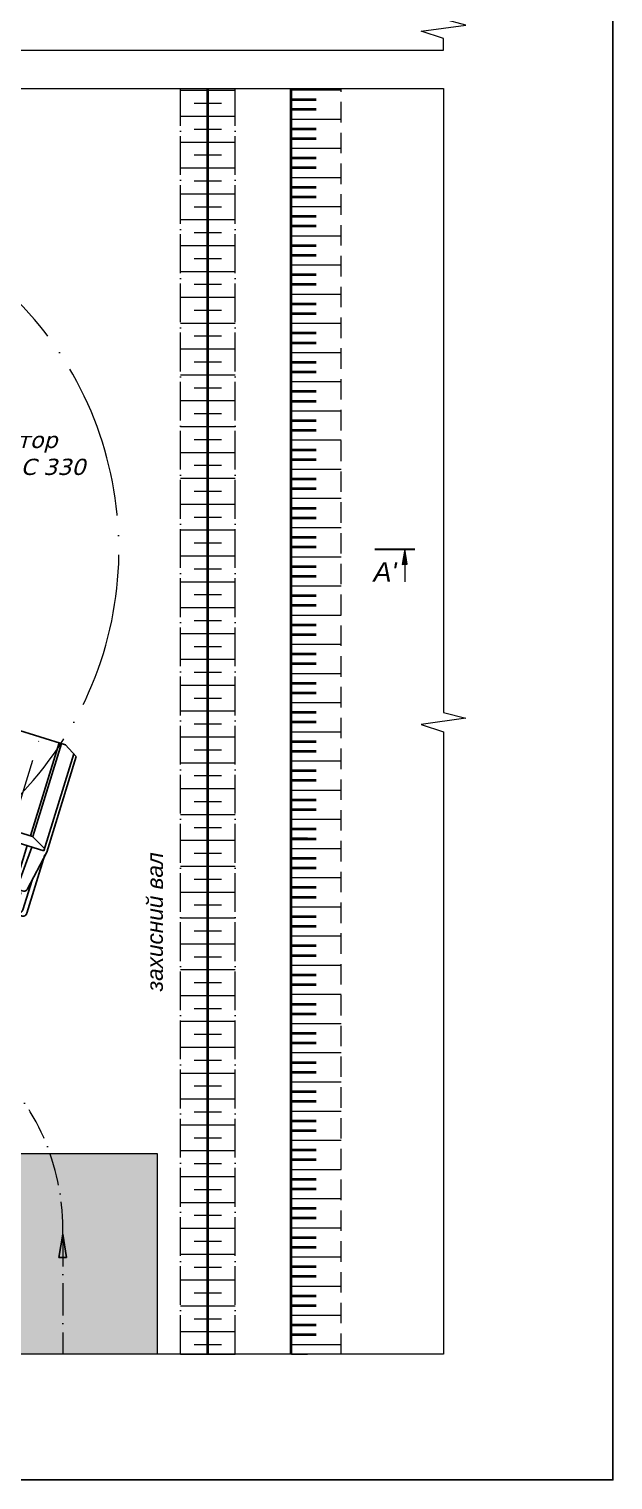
# Model space of a CAD drawing. Header units: millimetres. Extents: x -1138 to 1768, y 100 to 1081.
# Drawn here: x 205 to 295.3, y 427.8 to 652.2 of the extents above; entities that cross this region are included whole.
import ezdxf
from ezdxf import colors
from ezdxf.entities.mleader import LeaderData, LeaderLine
from ezdxf.math import Vec2, Vec3

# ---------------------------------------------------------------- set-up
doc = ezdxf.new("R2010")
doc.units = ezdxf.units.MM
for name, pattern in [('ACAD_ISO04W100', [30, 24, -3, 0, -3]), ('CENTER', [7.5, 5, -1.25, 0, -1.25]), ('HIDDEN2', [4.7625, 3.175, -1.5875])]:
    doc.linetypes.add(name, pattern=pattern)
for name, color, linetype in [('НАДЗЕМКА', 7, 'Continuous'), ('ТРАНСПОРТ', 7, 'Continuous'), ('Уступ', 7, 'Continuous')]:
    doc.layers.add(name, color=color, linetype=linetype)
doc.layers.add('По умолчанию', color=7, linetype='Continuous', lineweight=0)
doc.styles.add('Arial_204I', font='ariali.ttf')
doc.styles.add('стиль1', font='verdanai.ttf', dxfattribs={"height": 2.5})

# ---------------------------------------------------------------- blocks, each defined once
blk = doc.blocks.new('A$C3F031176')
for p, q in [((-27.28, 5.4), (-27.28, -4.71)), ((-27.28, -5.43), (-27.28, 4.68)), ((-26.66, 6.06), (-17.19, 6.06)), ((-23.17, 5.09), (-16.92, 6.11)), ((-16.92, 6.11), (-1.15, 6.11)), ((-16.66, -5.79), (-16.66, 5.78)), ((-16.66, 5.78), (-0.96, 5.78)), ((-15.95, 5.78), (-15.06, 3.77)), ((-1.15, 6.11), (0, 4.16)), ((-26.96, 3.62), (-26.96, -4.69)), ((-26.34, 4.29), (-23.59, 4.29)), ((-23.59, 4.43), (-23.58, -4.41)), ((-23.59, 3.45), (-16.66, 3.73)), ((-23.59, 3.07), (-16.66, 3.07)), ((-15.06, 3.77), (-15.06, -3.46)), ((-15.06, 3.71), (0, 3.71)), ((-15.06, 3.32), (0, 3.32)), ((0, 4.16), (0, -4.16)), ((-23.58, 1.13), (-16.66, 1.65)), ((-23.58, 0.81), (-16.66, 0.81)), ((-23.58, -0.82), (-16.66, -0.82)), ((-23.58, -1.19), (-16.66, -1.73)), ((-23.58, -3.09), (-16.66, -3.09)), ((-23.58, -3.46), (-16.66, -3.83)), ((-15.06, -3.46), (-16.28, -5.79)), ((-15.06, -3.12), (0, -3.12)), ((-15.06, -3.52), (0, -3.52)), ((0, -4.16), (-1.27, -6.27)), ((-26.66, -6.1), (-17.19, -6.1)), ((-26.34, -5.37), (-21.56, -5.37)), ((-16.75, -6.27), (-23.17, -5.07)), ((-1.27, -6.27), (-16.75, -6.27)), ((-0.97, -5.79), (-16.66, -5.79))]:
    blk.add_line(p, q)
at = {"linetype": 'ACAD_ISO04W100', "lineweight": 0}
blk.add_line((-27.77, -0.02), (0, -0.02), dxfattribs=at)
for points in [[(-26.12, 3.37), (-25.81, 3.37), (-25.81, -4.31), (-26.12, -4.31)], [(-25.51, 3.37), (-25.2, 3.37), (-25.2, -4.31), (-25.51, -4.31)], [(-24.8, 3.37), (-24.5, 3.37), (-24.5, -4.31), (-24.8, -4.31)], [(-24.26, 3.37), (-23.95, 3.37), (-23.95, -4.31), (-24.26, -4.31)]]:
    blk.add_lwpolyline(points, close=True)
for centre, radius, start, end in [((-26.71, 5.48), 0.583, 85.666, 188.0931), ((-22.96, 4.5), 0.63, 109.9652, 186.476), ((-26.38, 3.7), 0.583, 85.666, 188.0931), ((-22.96, -4.48), 0.63, 173.524, 250.0348), ((-26.71, -5.51), 0.583, 171.9069, 274.334), ((-26.36, -4.77), 0.604, 172.8512, 272.3738)]:
    blk.add_arc(centre, radius, start, end)

msp = doc.modelspace()

# ---------------------------------------------------------------- hatches: boundary and pattern name
at = {"layer": 'НАДЗЕМКА', "lineweight": 20}
h = msp.add_hatch(color=9, dxfattribs=at)
h.dxf.hatch_style = 1
h.paths.add_polyline_path([(168.372, 447.248), (168.372, 478.283), (224.795, 478.283), (224.795, 447.248)])
at = {"layer": 'По умолчанию', "lineweight": 0}
h = msp.add_hatch(color=0, dxfattribs=at)
h.paths.add_polyline_path([(263.122, 569.408), (263.477, 569.419), (263.125, 571.734)])
h.paths.add_polyline_path([(263.125, 571.734), (262.708, 569.396), (263.122, 569.408)])
at = {"layer": 'Уступ'}
h = msp.add_hatch(color=256, dxfattribs=at)
h.dxf.hatch_style = 1
h.paths.add_polyline_path([(210.185, 462.215), (210.191, 465.815), (210.785, 462.214)])
h.paths.add_polyline_path([(209.585, 462.215), (210.191, 465.815), (210.185, 462.215)])

# ---------------------------------------------------------------- linework, layer by layer
at = {"color": 6}
msp.add_lwpolyline([(39.92, 758.875), (295.317, 758.875), (295.317, 427.781), (39.92, 427.781)], close=True, dxfattribs=at)
at = {"layer": 'НАДЗЕМКА', "lineweight": 20}
msp.add_lwpolyline([(168.372, 447.248), (168.372, 478.283), (224.795, 478.283), (224.795, 447.248)], close=True, dxfattribs=at)
at = {"layer": 'По умолчанию', "linetype": 'Continuous', "lineweight": 15}
for points in [[(78.584, 719.34), (78.584, 719.34), (78.584, 685.513), (82.03, 684.614), (75.138, 683.669), (78.584, 682.549), (78.584, 648.943), (172.242, 648.943), (173.361, 652.389), (174.307, 645.497), (175.206, 648.943), (269.084, 648.943), (269.084, 648.943), (269.084, 650.738), (265.638, 651.857), (272.53, 652.803), (269.084, 653.702), (269.084, 655.717), (269.084, 655.717)], [(174.524, 642.979), (269.084, 642.979), (269.084, 642.979), (269.084, 642.979), (269.084, 546.485), (272.53, 545.586), (265.638, 544.641), (269.084, 543.521), (269.084, 534.561), (269.084, 447.248), (269.084, 447.248), (174.524, 447.248)]]:
    msp.add_lwpolyline(points, dxfattribs=at)
at = {"layer": 'По умолчанию', "color": 0, "linetype": 'Continuous', "lineweight": 30}
msp.add_lwpolyline([(258.476, 571.734), (264.67, 571.734)], dxfattribs=at)
at = {"layer": 'По умолчанию', "color": 0, "lineweight": 0}
msp.add_lwpolyline([(263.125, 571.734), (262.708, 569.396), (263.477, 569.419)], close=True, dxfattribs=at)
at = {"layer": 'По умолчанию', "color": 0, "linetype": 'Continuous', "lineweight": 20}
msp.add_lwpolyline([(263.125, 571.734), (263.125, 566.722)], dxfattribs=at)
at = {"layer": 'ТРАНСПОРТ', "linetype": 'ACAD_ISO04W100', "lineweight": 20, "ltscale": 0.25}
for points in [[(228.391, 447.248), (228.391, 642.979)], [(236.85, 447.248), (236.85, 642.979)]]:
    msp.add_lwpolyline(points, dxfattribs=at)
at = {"layer": 'ТРАНСПОРТ', "lineweight": 20}
for points in [[(236.85, 642.669), (228.391, 642.669)], [(234.735, 640.669), (230.506, 640.669)], [(236.85, 638.669), (228.391, 638.669)], [(234.735, 636.669), (230.506, 636.669)], [(236.85, 634.669), (228.391, 634.669)], [(236.85, 630.669), (228.391, 630.669)], [(234.735, 632.669), (230.506, 632.669)], [(234.735, 628.669), (230.506, 628.669)], [(236.85, 626.669), (228.391, 626.669)], [(234.735, 624.669), (230.506, 624.669)], [(236.85, 622.669), (228.391, 622.669)], [(234.735, 620.669), (230.506, 620.669)], [(236.85, 618.669), (228.391, 618.669)], [(234.735, 616.669), (230.506, 616.669)], [(236.85, 614.669), (228.391, 614.669)], [(234.735, 612.669), (230.506, 612.669)], [(236.85, 610.669), (228.391, 610.669)], [(234.735, 608.669), (230.506, 608.669)], [(236.85, 606.669), (228.391, 606.669)], [(234.735, 604.669), (230.506, 604.669)], [(236.85, 602.669), (228.391, 602.669)], [(234.735, 600.669), (230.506, 600.669)], [(236.85, 598.669), (228.391, 598.669)], [(234.735, 596.669), (230.506, 596.669)], [(236.85, 594.669), (228.391, 594.669)], [(234.735, 592.669), (230.506, 592.669)], [(236.85, 590.669), (228.391, 590.669)], [(234.735, 588.669), (230.506, 588.669)], [(236.85, 586.669), (228.391, 586.669)], [(234.735, 584.669), (230.506, 584.669)], [(236.85, 582.669), (228.391, 582.669)], [(234.735, 580.669), (230.506, 580.669)], [(236.85, 578.669), (228.391, 578.669)], [(236.85, 574.669), (228.391, 574.669)], [(234.735, 576.669), (230.506, 576.669)], [(234.735, 572.669), (230.506, 572.669)], [(236.85, 570.669), (228.391, 570.669)], [(234.735, 568.669), (230.506, 568.669)], [(236.85, 566.669), (228.391, 566.669)], [(234.735, 564.669), (230.506, 564.669)], [(236.85, 562.669), (228.391, 562.669)], [(234.735, 560.669), (230.506, 560.669)], [(236.85, 558.669), (228.391, 558.669)], [(234.735, 556.669), (230.506, 556.669)], [(236.85, 554.669), (228.391, 554.669)], [(234.735, 552.669), (230.506, 552.669)], [(236.85, 550.669), (228.391, 550.669)], [(234.735, 548.669), (230.506, 548.669)], [(236.85, 546.669), (228.391, 546.669)], [(234.735, 544.669), (230.506, 544.669)], [(236.85, 542.669), (228.391, 542.669)], [(236.85, 538.669), (228.391, 538.669)], [(234.735, 540.669), (230.506, 540.669)], [(234.735, 536.669), (230.506, 536.669)], [(236.85, 534.669), (228.391, 534.669)], [(234.735, 532.669), (230.506, 532.669)], [(236.85, 530.669), (228.391, 530.669)], [(234.735, 528.669), (230.506, 528.669)], [(236.85, 526.669), (228.391, 526.669)], [(234.735, 524.669), (230.506, 524.669)], [(236.85, 522.669), (228.391, 522.669)], [(234.735, 520.669), (230.506, 520.669)], [(236.85, 518.669), (228.391, 518.669)], [(234.735, 516.669), (230.506, 516.669)], [(236.85, 514.669), (228.391, 514.669)], [(234.735, 512.669), (230.506, 512.669)], [(236.85, 510.669), (228.391, 510.669)], [(234.735, 508.669), (230.506, 508.669)], [(236.85, 506.669), (228.391, 506.669)], [(234.735, 504.669), (230.506, 504.669)], [(236.85, 502.669), (228.391, 502.669)], [(234.735, 500.669), (230.506, 500.669)], [(236.85, 498.669), (228.391, 498.669)], [(234.735, 496.669), (230.506, 496.669)], [(236.85, 494.669), (228.391, 494.669)], [(234.735, 492.669), (230.506, 492.669)], [(236.85, 490.669), (228.391, 490.669)], [(234.735, 488.669), (230.506, 488.669)], [(236.85, 486.669), (228.391, 486.669)], [(236.85, 482.669), (228.391, 482.669)], [(234.735, 484.669), (230.506, 484.669)], [(234.735, 480.669), (230.506, 480.669)], [(236.85, 478.669), (228.391, 478.669)], [(234.735, 476.669), (230.506, 476.669)], [(236.85, 474.669), (228.391, 474.669)], [(234.735, 472.669), (230.506, 472.669)], [(236.85, 470.669), (228.391, 470.669)], [(234.735, 468.669), (230.506, 468.669)], [(236.85, 466.669), (228.391, 466.669)], [(234.735, 464.669), (230.506, 464.669)], [(236.85, 462.669), (228.391, 462.669)], [(234.735, 460.669), (230.506, 460.669)], [(236.85, 458.669), (228.391, 458.669)], [(234.735, 456.669), (230.506, 456.669)], [(236.85, 454.669), (228.391, 454.669)], [(234.735, 452.669), (230.506, 452.669)], [(236.85, 450.669), (228.391, 450.669)], [(228.391, 447.248), (236.85, 447.248)], [(234.735, 448.669), (230.506, 448.669)]]:
    msp.add_lwpolyline(points, dxfattribs=at)
at = {"layer": 'ТРАНСПОРТ', "lineweight": 40}
for points in [[(232.62, 447.248), (232.62, 642.979)], [(245.505, 447.248), (245.505, 642.979)]]:
    msp.add_lwpolyline(points, dxfattribs=at)
at = {"layer": 'ТРАНСПОРТ', "linetype": 'HIDDEN2', "lineweight": 20}
msp.add_lwpolyline([(253.265, 447.248), (253.265, 642.979)], dxfattribs=at)
at = {"layer": 'ТРАНСПОРТ', "linetype": 'CENTER', "lineweight": 20}
msp.add_lwpolyline([(210.191, 465.815), (210.191, 447.248)], dxfattribs=at)
at = {"layer": 'ТРАНСПОРТ', "color": 1, "linetype": 'ACAD_ISO04W100', "lineweight": 20}
msp.add_arc((164.076, 571.734), 54.801, 239.599, 52.98149, dxfattribs=at)
at = {"layer": 'ТРАНСПОРТ', "linetype": 'CENTER', "lineweight": 20}
msp.add_arc((175.415, 466.686), 34.787, 358.56501, 93.74261, dxfattribs=at)
at = {"layer": 'Уступ', "lineweight": 20}
for points in [[(245.546, 642.79), (253.265, 642.79)], [(245.546, 638.278), (253.265, 638.278)], [(245.546, 633.765), (253.265, 633.765)], [(245.546, 629.252), (253.265, 629.252)], [(245.546, 624.74), (253.265, 624.74)], [(245.546, 620.227), (253.265, 620.227)], [(245.546, 615.714), (253.265, 615.714)], [(245.546, 611.202), (253.265, 611.202)], [(245.546, 606.689), (253.265, 606.689)], [(245.546, 602.177), (253.265, 602.177)], [(245.546, 597.664), (253.265, 597.664)], [(245.546, 593.151), (253.265, 593.151)], [(245.546, 588.639), (253.265, 588.639)], [(245.546, 584.126), (253.265, 584.126)], [(245.546, 579.613), (253.265, 579.613)], [(245.546, 575.101), (253.265, 575.101)], [(245.546, 570.588), (253.265, 570.588)], [(245.546, 566.076), (253.265, 566.076)], [(245.546, 561.563), (253.265, 561.563)], [(245.546, 557.05), (253.265, 557.05)], [(245.546, 552.538), (253.265, 552.538)], [(245.546, 548.025), (253.265, 548.025)], [(245.546, 543.512), (253.265, 543.512)], [(245.546, 539), (253.265, 539)], [(245.546, 534.487), (253.265, 534.487)], [(245.546, 529.975), (253.265, 529.975)], [(245.546, 525.462), (253.265, 525.462)], [(245.546, 520.949), (253.265, 520.949)], [(245.546, 516.437), (253.265, 516.437)], [(245.546, 511.924), (253.265, 511.924)], [(245.546, 507.411), (253.265, 507.411)], [(245.546, 502.899), (253.265, 502.899)], [(245.546, 498.386), (253.265, 498.386)], [(245.546, 493.874), (253.265, 493.874)], [(245.546, 489.361), (253.265, 489.361)], [(245.546, 484.848), (253.265, 484.848)], [(245.546, 480.336), (253.265, 480.336)], [(245.546, 475.823), (253.265, 475.823)], [(245.546, 471.31), (253.265, 471.31)], [(245.546, 466.798), (253.265, 466.798)], [(245.546, 462.285), (253.265, 462.285)], [(245.546, 457.773), (253.265, 457.773)], [(245.546, 453.26), (253.265, 453.26)], [(245.546, 448.747), (253.265, 448.747)], [(245.553, 447.248), (248.053, 447.248)]]:
    msp.add_lwpolyline(points, dxfattribs=at)
at = {"layer": 'Уступ', "lineweight": 40}
for points in [[(245.529, 639.788), (249.399, 639.788)], [(245.53, 639.789), (248.03, 639.789)], [(245.533, 641.291), (248.033, 641.291)], [(245.533, 641.291), (249.399, 641.291)], [(245.529, 635.275), (249.399, 635.275)], [(245.53, 635.276), (248.03, 635.276)], [(245.533, 636.778), (248.033, 636.778)], [(245.533, 636.778), (249.399, 636.778)], [(245.529, 630.763), (249.399, 630.763)], [(245.53, 630.763), (248.03, 630.763)], [(245.533, 632.266), (248.033, 632.266)], [(245.533, 632.266), (249.399, 632.266)], [(245.529, 626.25), (249.399, 626.25)], [(245.53, 626.251), (248.03, 626.251)], [(245.533, 627.753), (248.033, 627.753)], [(245.533, 627.753), (249.399, 627.753)], [(245.529, 621.738), (249.399, 621.738)], [(245.53, 621.738), (248.03, 621.738)], [(245.533, 623.24), (248.033, 623.24)], [(245.533, 623.24), (249.399, 623.24)], [(245.529, 617.225), (249.399, 617.225)], [(245.53, 617.226), (248.03, 617.226)], [(245.533, 618.728), (248.033, 618.728)], [(245.533, 618.728), (249.399, 618.728)], [(245.529, 612.712), (249.399, 612.712)], [(245.53, 612.713), (248.03, 612.713)], [(245.533, 614.215), (248.033, 614.215)], [(245.533, 614.215), (249.399, 614.215)], [(245.529, 608.2), (249.399, 608.2)], [(245.53, 608.2), (248.03, 608.2)], [(245.533, 609.702), (248.033, 609.702)], [(245.533, 609.702), (249.399, 609.702)], [(245.533, 605.19), (248.033, 605.19)], [(245.533, 605.19), (249.399, 605.19)], [(245.529, 603.687), (249.399, 603.687)], [(245.53, 603.688), (248.03, 603.688)], [(245.533, 600.677), (248.033, 600.677)], [(245.533, 600.677), (249.399, 600.677)], [(245.529, 599.174), (249.399, 599.174)], [(245.53, 599.175), (248.03, 599.175)], [(245.533, 596.165), (248.033, 596.165)], [(245.533, 596.165), (249.399, 596.165)], [(245.529, 594.662), (249.399, 594.662)], [(245.53, 594.662), (248.03, 594.662)], [(245.533, 591.652), (248.033, 591.652)], [(245.533, 591.652), (249.399, 591.652)], [(245.529, 590.149), (249.399, 590.149)], [(245.53, 590.15), (248.03, 590.15)], [(245.533, 587.139), (248.033, 587.139)], [(245.533, 587.139), (249.399, 587.139)], [(245.529, 585.636), (249.399, 585.636)], [(245.53, 585.637), (248.03, 585.637)], [(245.533, 582.627), (248.033, 582.627)], [(245.533, 582.627), (249.399, 582.627)], [(245.529, 581.124), (249.399, 581.124)], [(245.53, 581.125), (248.03, 581.125)], [(245.533, 578.114), (248.033, 578.114)], [(245.533, 578.114), (249.399, 578.114)], [(245.529, 576.611), (249.399, 576.611)], [(245.53, 576.612), (248.03, 576.612)], [(245.533, 573.601), (248.033, 573.601)], [(245.533, 573.601), (249.399, 573.601)], [(245.529, 572.099), (249.399, 572.099)], [(245.53, 572.099), (248.03, 572.099)], [(245.533, 569.089), (248.033, 569.089)], [(245.533, 569.089), (249.399, 569.089)], [(245.529, 567.586), (249.399, 567.586)], [(245.53, 567.587), (248.03, 567.587)], [(245.533, 564.576), (248.033, 564.576)], [(245.533, 564.576), (249.399, 564.576)], [(245.529, 563.073), (249.399, 563.073)], [(245.53, 563.074), (248.03, 563.074)], [(245.533, 560.064), (248.033, 560.064)], [(245.533, 560.064), (249.399, 560.064)], [(245.529, 558.561), (249.399, 558.561)], [(245.53, 558.561), (248.03, 558.561)], [(245.533, 555.551), (248.033, 555.551)], [(245.533, 555.551), (249.399, 555.551)], [(245.529, 554.048), (249.399, 554.048)], [(245.53, 554.049), (248.03, 554.049)], [(245.533, 551.038), (248.033, 551.038)], [(245.533, 551.038), (249.399, 551.038)], [(245.529, 549.535), (249.399, 549.535)], [(245.53, 549.536), (248.03, 549.536)], [(245.533, 546.526), (248.033, 546.526)], [(245.533, 546.526), (249.399, 546.526)], [(245.529, 545.023), (249.399, 545.023)], [(245.53, 545.023), (248.03, 545.023)], [(245.533, 542.013), (248.033, 542.013)], [(245.533, 542.013), (249.399, 542.013)], [(245.529, 540.51), (249.399, 540.51)], [(245.53, 540.511), (248.03, 540.511)], [(245.533, 537.5), (248.033, 537.5)], [(245.533, 537.5), (249.399, 537.5)], [(245.529, 535.998), (249.399, 535.998)], [(245.53, 535.998), (248.03, 535.998)], [(245.533, 532.988), (248.033, 532.988)], [(245.533, 532.988), (249.399, 532.988)], [(245.529, 531.485), (249.399, 531.485)], [(245.53, 531.486), (248.03, 531.486)], [(245.533, 528.475), (248.033, 528.475)], [(245.533, 528.475), (249.399, 528.475)], [(245.529, 526.972), (249.399, 526.972)], [(245.53, 526.973), (248.03, 526.973)], [(245.533, 523.963), (248.033, 523.963)], [(245.533, 523.963), (249.399, 523.963)], [(245.529, 522.46), (249.399, 522.46)], [(245.53, 522.46), (248.03, 522.46)], [(245.533, 519.45), (248.033, 519.45)], [(245.533, 519.45), (249.399, 519.45)], [(245.529, 517.947), (249.399, 517.947)], [(245.53, 517.948), (248.03, 517.948)], [(245.533, 514.937), (248.033, 514.937)], [(245.533, 514.937), (249.399, 514.937)], [(245.529, 513.434), (249.399, 513.434)], [(245.53, 513.435), (248.03, 513.435)], [(245.533, 510.425), (248.033, 510.425)], [(245.533, 510.425), (249.399, 510.425)], [(245.529, 508.922), (249.399, 508.922)], [(245.53, 508.922), (248.03, 508.922)], [(245.533, 505.912), (248.033, 505.912)], [(245.533, 505.912), (249.399, 505.912)], [(245.529, 504.409), (249.399, 504.409)], [(245.53, 504.41), (248.03, 504.41)], [(245.533, 501.399), (248.033, 501.399)], [(245.533, 501.399), (249.399, 501.399)], [(245.529, 499.897), (249.399, 499.897)], [(245.53, 499.897), (248.03, 499.897)], [(245.533, 496.887), (248.033, 496.887)], [(245.533, 496.887), (249.399, 496.887)], [(245.529, 495.384), (249.399, 495.384)], [(245.53, 495.385), (248.03, 495.385)], [(245.533, 492.374), (248.033, 492.374)], [(245.533, 492.374), (249.399, 492.374)], [(245.529, 490.871), (249.399, 490.871)], [(245.53, 490.872), (248.03, 490.872)], [(245.533, 487.862), (248.033, 487.862)], [(245.533, 487.862), (249.399, 487.862)], [(245.529, 486.359), (249.399, 486.359)], [(245.53, 486.359), (248.03, 486.359)], [(245.533, 483.349), (248.033, 483.349)], [(245.533, 483.349), (249.399, 483.349)], [(245.529, 481.846), (249.399, 481.846)], [(245.53, 481.847), (248.03, 481.847)], [(245.533, 478.836), (248.033, 478.836)], [(245.533, 478.836), (249.399, 478.836)], [(245.529, 477.333), (249.399, 477.333)], [(245.53, 477.334), (248.03, 477.334)], [(245.533, 474.324), (248.033, 474.324)], [(245.533, 474.324), (249.399, 474.324)], [(245.529, 472.821), (249.399, 472.821)], [(245.53, 472.821), (248.03, 472.821)], [(245.533, 469.811), (248.033, 469.811)], [(245.533, 469.811), (249.399, 469.811)], [(245.529, 468.308), (249.399, 468.308)], [(245.53, 468.309), (248.03, 468.309)], [(245.533, 465.298), (248.033, 465.298)], [(245.533, 465.298), (249.399, 465.298)], [(245.529, 463.796), (249.399, 463.796)], [(245.53, 463.796), (248.03, 463.796)], [(245.533, 460.786), (248.033, 460.786)], [(245.533, 460.786), (249.399, 460.786)], [(245.529, 459.283), (249.399, 459.283)], [(245.53, 459.284), (248.03, 459.284)], [(245.533, 456.273), (248.033, 456.273)], [(245.533, 456.273), (249.399, 456.273)], [(245.529, 454.77), (249.399, 454.77)], [(245.53, 454.771), (248.03, 454.771)], [(245.533, 451.761), (248.033, 451.761)], [(245.533, 451.761), (249.399, 451.761)], [(245.529, 450.258), (249.399, 450.258)], [(245.53, 450.258), (248.03, 450.258)]]:
    msp.add_lwpolyline(points, dxfattribs=at)
at = {"layer": 'Уступ'}
msp.add_lwpolyline([(210.785, 462.214), (209.585, 462.215), (210.191, 465.815), (210.785, 462.214)], close=True, dxfattribs=at)

# ---------------------------------------------------------------- block references
at = {"layer": 'НАДЗЕМКА', "color": 5, "rotation": 72.86790990342963}
msp.add_blockref('A$C3F031176', (206.646, 542.722), dxfattribs=at)

# ---------------------------------------------------------------- texts
at = {"layer": 'По умолчанию', "color": 0, "linetype": 'Continuous', "lineweight": 15, "style": 'Arial_204I'}
msp.add_text("А'", height=3, dxfattribs=at).set_placement((258.261, 566.733))
msp.add_text('захисний вал', height=2.5, rotation=90, dxfattribs=at).set_placement((225.67, 503.354))

# ---------------------------------------------------------------- leaders
at = {"layer": 'ТРАНСПОРТ'}
ml = msp.add_multileader_mtext('Standard', dxfattribs=at)
ml.set_content('Екскаватор\\PHitachi LC 330\\P ', color=256, style='стиль1')
ml.set_leader_properties()
ml.build(insert=Vec2(0, 0))
ml.multileader.update_dxf_attribs({"text_right_attachment_type": 6, "dogleg_length": 0.36})
ctx = ml.context
ctx.base_point, ctx.char_height, ctx.plane_origin = Vec3(186.677, 588.649), 2.5, Vec3(121.915, 566.089)
ctx.right_attachment = 6
notes = []
notes.append((ctx, [(0, (1, 1, 0), (181.857, 588.649), (1, 0), 4.821, [(0, [(171.351, 574.556)], 0, [])])]))
ctx.mtext.insert, ctx.mtext.width, ctx.mtext.defined_height, ctx.mtext.flow_direction = Vec3(188.677, 589.899), 27.10134, 16.889, 5
for ctx, leaders in notes:
    for number, flags, end, landing, length, lines in leaders:
        leader = LeaderData()
        leader.index, (leader.has_last_leader_line, leader.has_dogleg_vector, leader.attachment_direction) = number, flags
        leader.last_leader_point, leader.dogleg_vector, leader.dogleg_length = Vec3(end), Vec3(landing), length
        for number, points, colour, breaks in lines:
            line = LeaderLine()
            line.index, line.vertices, line.color, line.breaks = number, Vec3.list(points), colors.encode_raw_color(colour), breaks
            leader.lines.append(line)
        ctx.leaders.append(leader)

doc.saveas('drawing.dxf')
